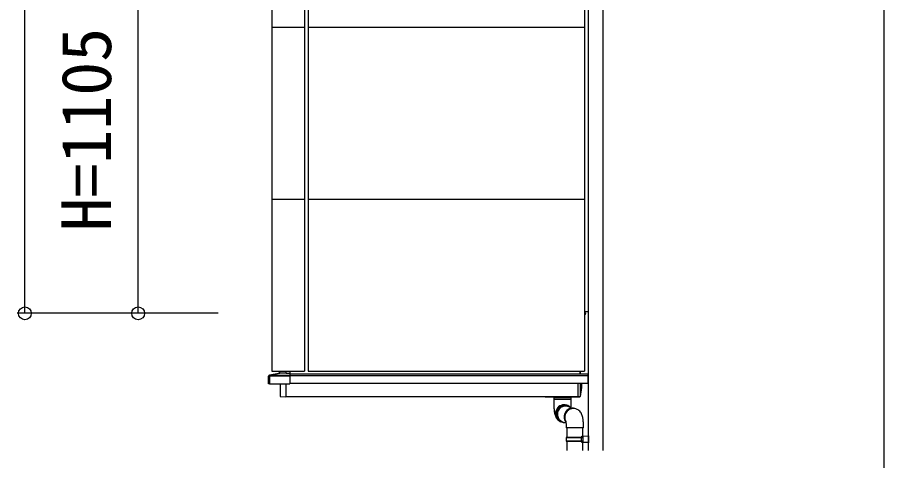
# Model space of a CAD drawing. Units: millimetres, scale not verified. Extents: x -693 to 693, y -1120 to 1121.
# Drawn here: x 578.3 to 693, y 462.3 to 521 of the extents above; entities that cross this region are included whole.
import ezdxf
from ezdxf.enums import TextEntityAlignment as Align

# ---------------------------------------------------------------- set-up
doc = ezdxf.new("R2010")
doc.units = ezdxf.units.MM
doc.header["$LTSCALE"] = 6
for name, color, linetype in [('0-5_YKK_A1', 4, 'Continuous'), ('0-6_YKK_D', 6, 'Continuous'), ('0-7_YKK_ZWAK', 7, 'Continuous')]:
    doc.layers.add(name, color=color, linetype=linetype)
doc.styles.add('ＭＳ ゴシック', font='')
doc.styles.get('ＭＳ ゴシック').set_extended_font_data('MS Gothic')

msp = doc.modelspace()

# ---------------------------------------------------------------- linework, layer by layer
at = {"layer": '0-5_YKK_A1'}
for p, q in [((653.891, 463.672), (653.891, 544.413)), ((655.841, 463.672), (655.841, 544.413)), ((611.991, 533.813), (611.991, 474.188)), ((616.291, 533.813), (616.291, 474.188)), ((616.791, 533.813), (616.791, 474.188)), ((653.391, 533.813), (653.391, 474.188)), ((611.991, 519.688), (616.291, 519.688)), ((616.791, 519.688), (653.391, 519.688)), ((611.991, 496.938), (616.291, 496.938)), ((616.791, 496.938), (653.391, 496.938)), ((653.891, 482.042), (653.391, 482.017)), ((611.678, 473.666), (613.046, 473.9)), ((613.063, 473.9), (611.695, 473.666)), ((611.991, 474.188), (616.291, 474.188)), ((613.001, 473.893), (613.001, 474.188)), ((613.046, 473.9), (613.046, 474.188)), ((613.876, 473.9), (613.063, 473.9)), ((613.876, 473.893), (613.876, 474.188)), ((614.341, 473.893), (613.876, 473.893)), ((614.341, 474.188), (614.341, 473.893)), ((614.341, 473.893), (614.341, 473.666)), ((616.791, 474.188), (653.391, 474.188)), ((652.741, 474.188), (652.741, 473.802)), ((652.791, 474.188), (652.791, 473.802)), ((611.541, 472.513), (611.541, 473.504)), ((611.541, 473.504), (611.641, 473.504)), ((614.341, 473.504), (611.641, 473.504)), ((611.641, 473.504), (611.641, 472.513)), ((611.695, 473.666), (614.341, 473.666)), ((614.341, 473.838), (652.741, 473.838)), ((614.341, 473.666), (614.341, 473.504)), ((614.341, 473.588), (653.841, 473.588)), ((614.341, 473.504), (614.341, 472.513)), ((653.841, 473.802), (652.741, 473.802)), ((653.841, 473.802), (653.841, 472.588)), ((611.641, 472.513), (611.541, 472.513)), ((611.641, 472.513), (614.341, 472.513)), ((613.066, 472.513), (613.066, 470.882)), ((613.841, 472.513), (613.841, 470.838)), ((614.341, 472.588), (653.841, 472.588)), ((652.541, 470.788), (652.541, 472.588)), ((652.791, 472.588), (652.791, 470.85)), ((652.99, 472.009), (652.798, 470.83)), ((652.941, 472.563), (652.841, 472.563)), ((652.991, 472.513), (652.991, 472.017)), ((653.841, 472.588), (653.891, 472.588)), ((613.841, 470.838), (652.541, 470.838)), ((648.133, 470.838), (648.134, 470.83)), ((648.184, 470.788), (652.749, 470.788)), ((649.316, 470.728), (649.316, 470.49)), ((649.316, 470.728), (651.596, 470.728)), ((651.616, 470.49), (649.316, 470.49)), ((649.316, 470.465), (649.316, 469.728)), ((649.316, 470.465), (651.596, 470.465)), ((651.596, 470.728), (651.616, 470.728)), ((651.596, 470.465), (651.616, 470.465)), ((651.616, 470.49), (651.616, 470.728)), ((651.616, 469.728), (651.616, 470.465)), ((652.744, 470.8), (652.541, 470.788)), ((651.288, 469.557), (651.152, 469.621)), ((650.167, 467.543), (650.259, 467.499)), ((650.941, 466.947), (650.941, 466.69)), ((653.241, 466.69), (650.941, 466.69)), ((651.041, 466.69), (651.041, 465.472)), ((653.141, 465.6), (653.141, 466.69)), ((653.241, 466.69), (653.241, 466.947)), ((650.991, 465.472), (650.941, 465.372)), ((652.917, 465.372), (650.941, 465.372)), ((650.941, 464.972), (652.917, 464.972)), ((650.991, 465.472), (652.896, 465.472)), ((651.041, 464.872), (651.041, 463.672)), ((652.917, 465.372), (652.896, 465.472)), ((652.896, 465.472), (653.141, 465.472)), ((653.141, 464.872), (652.896, 464.872)), ((653.141, 465.372), (652.917, 465.372)), ((652.917, 464.972), (653.141, 464.972)), ((653.041, 465.597), (653.891, 465.622)), ((653.041, 465.547), (653.041, 465.597)), ((653.891, 465.572), (653.041, 465.547)), ((653.041, 464.847), (653.141, 464.847)), ((653.041, 464.797), (653.041, 464.847)), ((653.041, 464.797), (653.891, 464.772)), ((653.141, 465.497), (653.141, 464.847)), ((653.141, 463.672), (653.141, 464.744)), ((653.891, 465.622), (653.891, 464.722))]:
    msp.add_line(p, q, dxfattribs=at)
for points in [[(613.113, 470.832), (613.841, 470.788), (613.841, 470.838)], [(649.316, 469.728), (649.318, 469.577), (649.322, 469.427), (649.33, 469.28), (649.341, 469.136), (649.355, 468.997), (649.372, 468.863), (649.392, 468.734), (649.416, 468.611), (649.445, 468.49), (649.48, 468.373), (649.522, 468.255), (649.575, 468.138), (649.64, 468.02), (649.719, 467.906), (649.812, 467.798), (649.919, 467.7), (650.038, 467.614), (650.167, 467.543)], [(651.338, 469.533), (651.211, 469.585), (651.074, 469.62), (650.933, 469.638), (650.791, 469.638), (650.65, 469.62), (650.512, 469.585), (650.379, 469.532), (650.254, 469.462), (650.138, 469.378), (650.033, 469.279), (649.94, 469.169), (649.862, 469.047), (649.8, 468.917), (649.754, 468.78), (649.725, 468.639), (649.714, 468.495), (649.72, 468.352), (649.744, 468.21), (649.786, 468.073), (649.844, 467.943), (649.919, 467.822), (650.007, 467.711), (650.109, 467.612), (650.146, 467.582)], [(651.634, 469.261), (651.63, 469.319), (651.627, 469.376), (651.624, 469.433), (651.622, 469.491), (651.619, 469.549), (651.617, 469.608), (651.617, 469.668), (651.616, 469.728)], [(653.241, 466.947), (653.24, 467.098), (653.235, 467.248), (653.227, 467.396), (653.216, 467.539), (653.203, 467.678), (653.185, 467.812), (653.165, 467.941), (653.141, 468.065), (653.112, 468.185), (653.077, 468.303), (653.035, 468.42), (652.982, 468.538), (652.917, 468.655), (652.838, 468.769), (652.745, 468.877), (652.638, 468.975), (652.519, 469.061), (652.39, 469.132)], [(650.889, 467.597), (650.891, 467.588), (650.896, 467.561), (650.903, 467.52), (650.911, 467.469), (650.918, 467.408), (650.925, 467.341), (650.931, 467.269), (650.935, 467.192), (650.939, 467.112), (650.94, 467.03), (650.941, 466.947)], [(650.941, 465.372), (650.941, 464.972), (650.991, 464.872)], [(652.917, 465.372), (652.917, 464.972), (652.896, 464.872), (650.991, 464.872)], [(653.141, 465.497), (653.041, 465.497), (653.041, 465.547)], [(653.891, 464.722), (653.041, 464.747), (653.041, 464.797)]]:
    msp.add_lwpolyline(points, dxfattribs=at)
for centre, radius, start, end in [((653.441, 481.788), 0.113, 243.6122, 116.3878), ((611.706, 473.504), 0.165, 99.71669, 180), ((611.687, 473.616), 0.0506, 80.39322, 99.60678), ((652.841, 472.613), 0.05, 209.94755, 270), ((652.941, 472.513), 0.05, 0, 90), ((652.941, 472.017), 0.05, 350.7274, 0), ((613.116, 470.882), 0.05, 180, 266.5), ((648.184, 470.838), 0.05, 189.2726, 270), ((649.316, 470.478), 0.0125, 270, 90), ((651.616, 470.478), 0.0125, 90, 270), ((652.741, 470.85), 0.05, 273.5, 0), ((652.749, 470.838), 0.05, 270, 350.7274), ((650.681, 468.575), 1.153, 90.1488, 247.3002), ((650.814, 468.508), 1.152, 65.71754, 275.41883), ((650.818, 468.51), 1.148, 44.97023, 179.68511), ((650.866, 468.485), 1.075, 45.95441, 272.74847), ((651.825, 468.124), 1.153, 65.76559, 218.14355), ((650.679, 468.622), 1.106, 64.66039, 90.03274), ((650.799, 468.492), 1.129, 178.79644, 276.28276), ((651.917, 468.081), 1.153, 65.65799, 208.22398)]:
    msp.add_arc(centre, radius, start, end, dxfattribs=at)
for centre, major_axis, ratio, start_param, end_param in [((613.046, 473.799), (0.14, 0.024), 0.70198, 1.3315402, 1.4511682), ((611.706, 473.504), (0, 0.165), 0.393939, 0.1695882, 1.5707963)]:
    msp.add_ellipse(centre, major_axis=major_axis, ratio=ratio, start_param=start_param, end_param=end_param, dxfattribs=at)
at = {"layer": '0-6_YKK_D'}
for p, q in [((579.266, 481.838), (579.266, 542.65)), ((594.266, 481.838), (594.266, 537.088)), ((604.866, 481.838), (578.266, 481.838)), ((604.866, 481.838), (593.266, 481.838))]:
    msp.add_line(p, q, dxfattribs=at)
for centre in [(579.266, 481.838), (594.266, 481.838)]:
    msp.add_circle(centre, 0.85, dxfattribs=at)
at = {"layer": '0-7_YKK_ZWAK'}
msp.add_line((693, 1063.9), (693, -1120.1), dxfattribs=at)

# ---------------------------------------------------------------- texts
at = {"layer": '0-6_YKK_D', "style": 'ＭＳ ゴシック'}
msp.add_text('H=1105', height=6.598, rotation=90, dxfattribs=at).set_placement((592.666, 492.663), align=Align.BOTTOM_LEFT)

doc.saveas('drawing.dxf')
